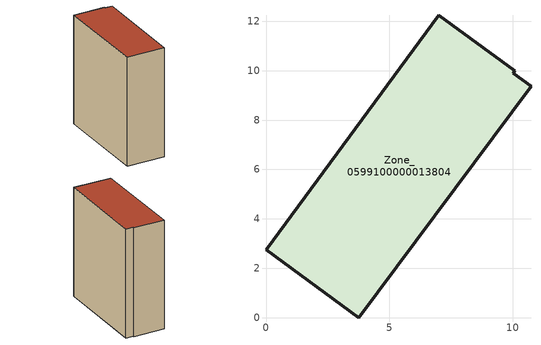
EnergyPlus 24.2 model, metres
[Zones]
Zone_0599100000013804
 floor ground (C_G): 0,2.74 7,12.24 10.07,10 10.01,9.9 10.74,9.36 3.75,0 z0.37
 wall outside (C_F): 7,12.24 0,2.74 3.75,0 10.74,9.36 10.01,9.9 10.07,10 7,12.24 z0.37:13.58
 roof outside (C_R): 10.74,9.36 10.01,9.9 10.07,10 7,12.24 0,2.74 3.75,0 z13.58
[BUILDING]
Pand.0599100000013804: North Axis=0; Terrain=City; Loads Convergence Tolerance Value=0.04; Temperature Convergence Tolerance Value=0.4; Solar Distribution=FullExterior; Maximum Number of Warmup Days=25; Minimum Number of Warmup Days=1
[Site:Location]
Rotterdam.The.Hague.AP_ZH_NLD Design_Conditions: Latitude=51.96; Longitude=4.45; Time Zone=1; Elevation=-4.5
[SITE:GROUNDTEMPERATURE:BUILDINGSURFACE]
18, 18, 18, 18, 18, 18, 18, 18, 18, 18, 18, 18
[MATERIAL] Thermal Absorptance=0.9; Solar Absorptance=0.7; Visible Absorptance=0.7
Name | Roughness | Thickness | Conductivity | Density | Specific Heat
G.TI.1946 | MediumSmooth | 0.15 | 1 | 540 | 1210
F.TI.1946 | Rough | 0.3 | 0.857143 | 1920 | 840
R.TI.1946 | MediumRough | 0.2 | 0.1 | 1500 | 1000
[CONSTRUCTION]
C_G: G.TI.1946
C_F: F.TI.1946
C_R: R.TI.1946
[ZONE]
Zone_0599100000013804: Type=1; Multiplier=1; Ceiling Height=Autocalculate; Volume=Autocalculate; Floor Area=autocalculate; Part of Total Floor Area=Yes
[ZONEINFILTRATION:DESIGNFLOWRATE]
Infil_Zone_0599100000013804: Zone or ZoneList or Space or SpaceList=Zone_0599100000013804; Schedule=AlwaysOn; Design Flow Rate Calculation Method=Flow/Area; Flow Rate per Floor Area=0.003; Constant Term Coefficient=1; Temperature Term Coefficient=0; Velocity Term Coefficient=0; Velocity Squared Term Coefficient=0
[HVACTEMPLATE:ZONE:IDEALLOADSAIRSYSTEM]
Zone_0599100000013804: Maximum Heating Supply Air Temperature=50; Minimum Cooling Supply Air Temperature=13; Maximum Heating Supply Air Humidity Ratio=0.0156; Minimum Cooling Supply Air Humidity Ratio=0.0077; Heating Limit=NoLimit; Cooling Limit=NoLimit; Dehumidification Control Type=ConstantSensibleHeatRatio; Cooling Sensible Heat Ratio=0.7; Dehumidification Setpoint=60; Humidification Control Type=None; Humidification Setpoint=30; Outdoor Air Method=None; Outdoor Air Flow Rate per Person=0.00944; Outdoor Air Flow Rate per Zone Floor Area=0; Outdoor Air Flow Rate per Zone=0; Demand Controlled Ventilation Type=None; Outdoor Air Economizer Type=NoEconomizer; Heat Recovery Type=None; Sensible Heat Recovery Effectiveness=0.7; Latent Heat Recovery Effectiveness=0.65
[ZONECONTROL:THERMOSTAT]
ThermostatControl_Zone_0599100000013804: Zone or ZoneList=Zone_0599100000013804; Control Type Schedule=DualSetpointControlType; Control 1=Thermostat_Zone_0599100000013804; Temperature Difference Between Cutout And Setpoint=0
[THERMOSTATSETPOINT:DUALSETPOINT]
Thermostat_Zone_0599100000013804: Heating Setpoint Temperature Schedule=HeatingSetpoint_Zone_0599100000013804; Cooling Setpoint Temperature Schedule=CoolingSetpoint_Zone_0599100000013804
[SCHEDULE:COMPACT]
HeatingSetpoint_Zone_0599100000013804: Through: 12/31, For: AllDays, Until: 24:00, 21
CoolingSetpoint_Zone_0599100000013804: Through: 12/31, For: AllDays, Until: 24:00, 24
DualSetpointControlType: Through: 12/31, For: AllDays, Until: 24:00, 4
AlwaysOn: Through: 12/31, For: AllDays, Until: 24:00, 1
